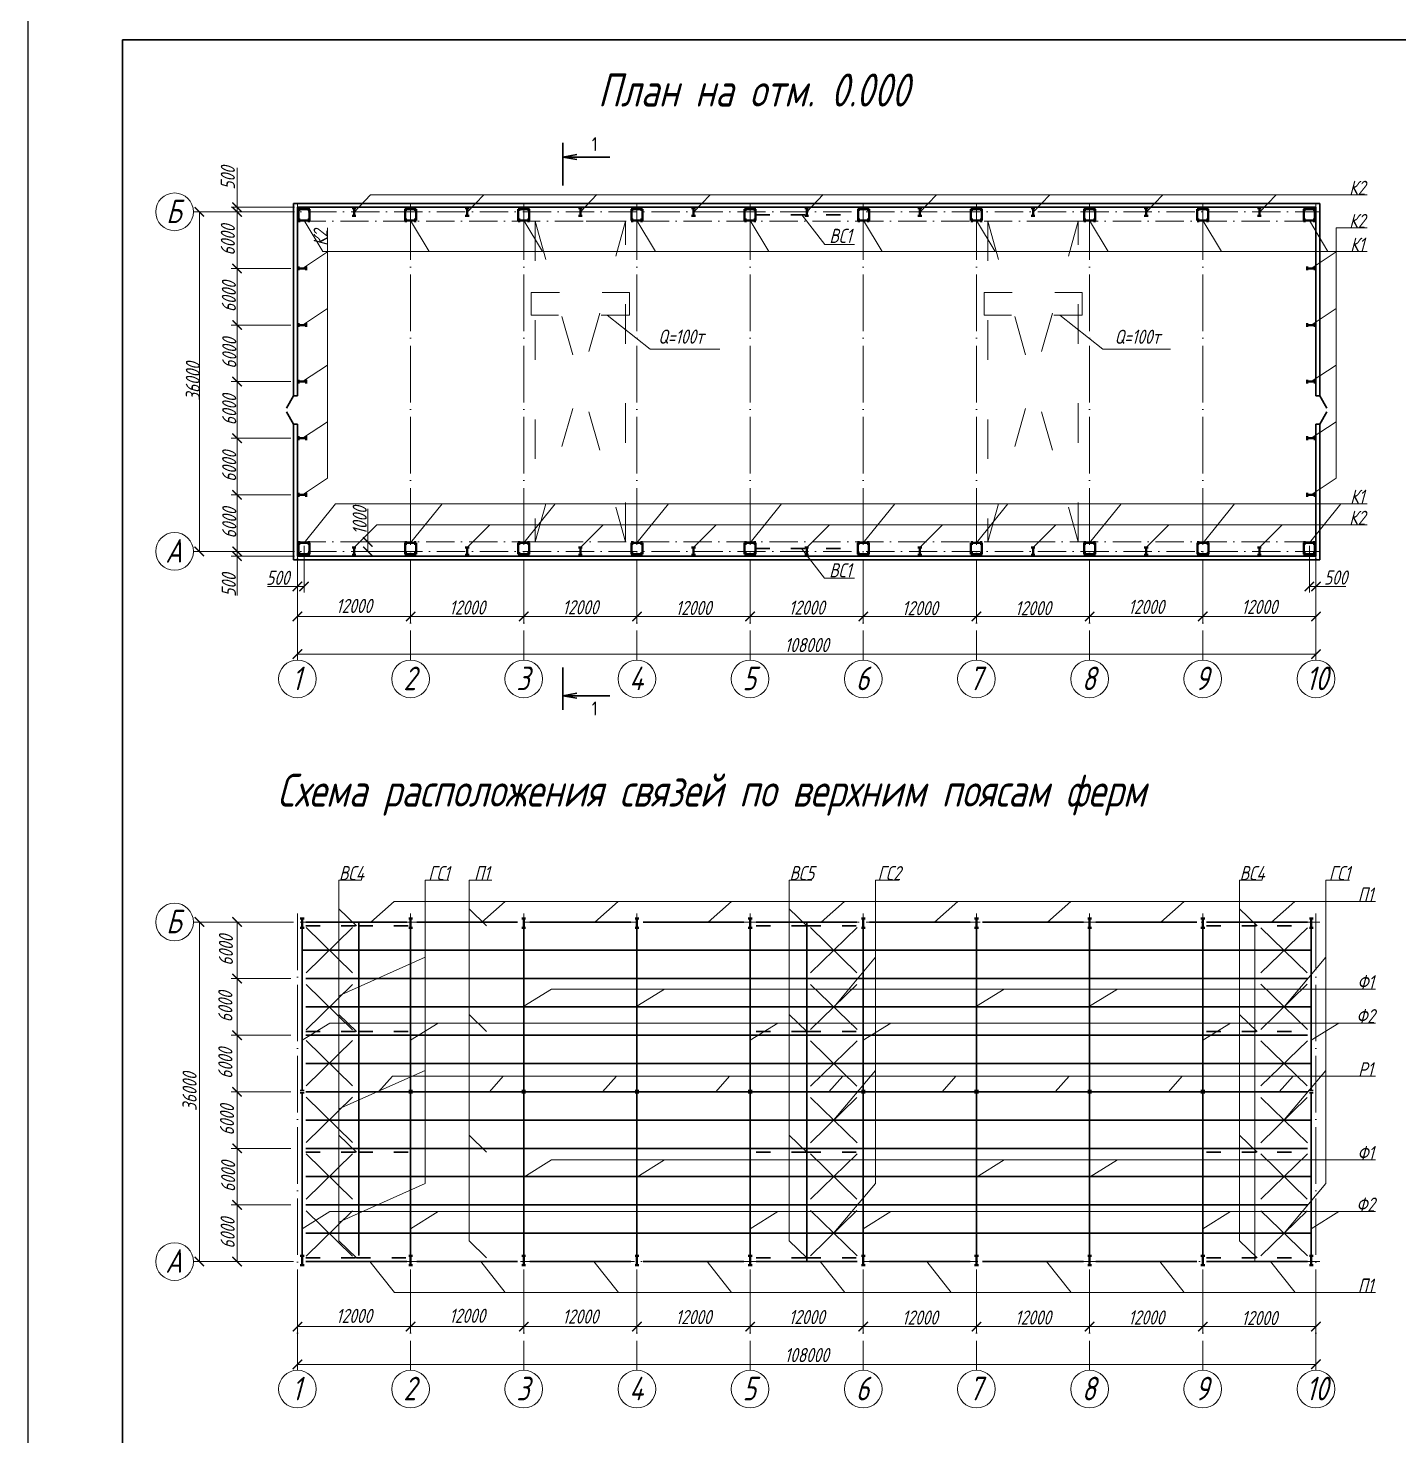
# Model space of a CAD drawing. Header units: millimetres. Extents: x 1665 to 4316, y 443 to 1647.
# Drawn here: x 1665 to 1955.7, y 751.9 to 1050.5 of the extents above; entities that cross this region are included whole.
import ezdxf

# ---------------------------------------------------------------- set-up
doc = ezdxf.new("R2010")
doc.units = ezdxf.units.MM
for name, pattern in [('ACAD_ISO03W100', [30, 12, -18]), ('ACAD_ISO04W100', [30, 24, -3, 0, -3]), ('ACAD_ISO10W100', [18, 12, -3, 0, -3])]:
    doc.linetypes.add(name, pattern=pattern)
doc.layers.get('0').update_dxf_attribs({"lineweight": 18})
doc.styles.get("Standard").update_dxf_attribs({"font": 'romans.shx', "width": 0.75, "oblique": 15, "height": 1.5})

# ---------------------------------------------------------------- blocks, each defined once
blk = doc.blocks.new('_ArchTick')
at = {"color": 0, "linetype": 'ByBlock', "const_width": 0.15}
blk.add_lwpolyline([(-0.5, -0.5), (0.5, 0.5)], dxfattribs=at)

msp = doc.modelspace()

# ---------------------------------------------------------------- linework, layer by layer
at = {"lineweight": -2}
msp.add_line((1665.02, 458.955), (1665.02, 1052.955), dxfattribs=at)
at = {"lineweight": 30}
for p, q in [((1685.02, 1047.955), (2501.02, 1047.955)), ((1685.02, 463.955), (1685.02, 1047.955)), ((1778.396, 1017.114), (1778.396, 1026.114)), ((1778.396, 1023.114), (1781.4, 1023.644)), ((1778.396, 1023.114), (1788.396, 1023.114)), ((1778.396, 1023.114), (1781.4, 1022.585)), ((1721.325, 1013.3), (1721.325, 972.5)), ((1721.325, 1013.3), (1938.925, 1013.3)), ((1722.125, 1012.5), (1722.125, 972.5)), ((1722.125, 1012.5), (1938.125, 1012.5)), ((1938.125, 972.5), (1938.125, 1012.5)), ((1938.925, 972.5), (1938.925, 1013.3)), ((1721.325, 972.5), (1719.825, 969.901)), ((1721.325, 972.5), (1722.125, 972.5)), ((1938.125, 972.5), (1938.925, 972.5)), ((1938.925, 972.5), (1940.425, 969.901)), ((1721.325, 966.5), (1719.825, 969.098)), ((1938.925, 966.5), (1940.425, 969.098)), ((1721.325, 966.5), (1721.325, 937.7)), ((1721.325, 966.5), (1722.125, 966.5)), ((1722.125, 966.5), (1722.125, 938.5)), ((1938.125, 938.5), (1938.125, 966.5)), ((1938.125, 966.5), (1938.925, 966.5)), ((1938.925, 937.7), (1938.925, 966.5)), ((1938.925, 937.7), (1721.325, 937.7)), ((1722.125, 938.5), (1938.125, 938.5)), ((1778.396, 905.874), (1778.396, 914.874)), ((1778.396, 908.874), (1781.4, 909.404)), ((1778.396, 908.874), (1788.396, 908.874)), ((1778.396, 908.874), (1781.4, 908.344)), ((1723.125, 860.903), (1723.125, 825.143)), ((1723.925, 860.903), (1745.325, 860.903)), ((1735.125, 860.903), (1735.125, 790.196)), ((1746.125, 860.903), (1746.125, 825.143)), ((1747.425, 860.903), (1768.825, 860.903)), ((1770.125, 860.903), (1770.125, 825.143)), ((1771.425, 860.903), (1792.825, 860.903)), ((1794.125, 860.903), (1794.125, 825.143)), ((1795.425, 860.903), (1816.825, 860.903)), ((1818.125, 860.903), (1818.125, 825.143)), ((1819.425, 860.903), (1840.825, 860.903)), ((1830.125, 860.903), (1830.125, 788.903)), ((1842.125, 860.903), (1842.125, 825.143)), ((1843.425, 860.903), (1864.825, 860.903)), ((1866.125, 860.903), (1866.125, 825.143)), ((1867.425, 860.903), (1888.825, 860.903)), ((1890.125, 860.903), (1890.125, 825.143)), ((1891.425, 860.903), (1912.825, 860.903)), ((1914.125, 860.903), (1914.125, 825.143)), ((1914.925, 860.903), (1936.325, 860.903)), ((1937.125, 860.903), (1937.125, 825.143)), ((1723.946, 859.728), (1733.803, 850.128)), ((1733.819, 859.713), (1723.962, 850.113)), ((1830.914, 859.707), (1840.771, 850.107)), ((1840.803, 859.707), (1830.946, 850.107)), ((1926.414, 859.691), (1936.271, 850.091)), ((1936.303, 859.691), (1926.446, 850.091)), ((1723.125, 854.903), (1937.125, 854.903)), ((1723.925, 848.903), (1745.325, 848.903)), ((1745.325, 848.903), (1771.425, 848.903)), ((1771.425, 848.903), (1795.425, 848.903)), ((1795.425, 848.903), (1819.425, 848.903)), ((1819.425, 848.903), (1840.825, 848.903)), ((1819.425, 848.903), (1843.425, 848.903)), ((1843.425, 848.903), (1867.425, 848.903)), ((1867.425, 848.903), (1891.425, 848.903)), ((1891.425, 848.903), (1914.925, 848.903)), ((1914.925, 848.903), (1936.325, 848.903)), ((1914.925, 848.903), (1936.325, 848.903)), ((1733.803, 847.658), (1723.946, 838.058)), ((1723.978, 847.658), (1733.835, 838.058)), ((1840.771, 847.685), (1830.914, 838.085)), ((1830.946, 847.685), (1840.803, 838.085)), ((1936.271, 847.688), (1926.414, 838.088)), ((1926.446, 847.688), (1936.303, 838.088)), ((1723.925, 842.903), (1937.125, 842.903)), ((1723.925, 836.903), (1745.325, 836.903)), ((1723.925, 836.903), (1745.325, 836.903)), ((1745.325, 836.903), (1771.425, 836.903)), ((1747.425, 836.903), (1768.825, 836.903)), ((1771.425, 836.903), (1792.825, 836.903)), ((1771.425, 836.903), (1795.425, 836.903)), ((1795.425, 836.903), (1816.825, 836.903)), ((1795.425, 836.903), (1819.425, 836.903)), ((1819.425, 836.903), (1840.825, 836.903)), ((1819.425, 836.903), (1840.825, 836.903)), ((1819.425, 836.903), (1840.825, 836.903)), ((1819.425, 836.903), (1843.425, 836.903)), ((1843.425, 836.903), (1864.825, 836.903)), ((1843.425, 836.903), (1867.425, 836.903)), ((1867.425, 836.903), (1888.825, 836.903)), ((1867.425, 836.903), (1891.425, 836.903)), ((1891.425, 836.903), (1912.825, 836.903)), ((1891.425, 836.903), (1914.925, 836.903)), ((1914.925, 836.903), (1936.325, 836.903)), ((1914.925, 836.903), (1936.325, 836.903)), ((1914.925, 836.903), (1936.325, 836.903)), ((1914.925, 836.903), (1936.325, 836.903)), ((1723.946, 835.763), (1733.803, 826.163)), ((1733.835, 835.763), (1723.978, 826.163)), ((1830.914, 835.678), (1840.771, 826.078)), ((1840.803, 835.678), (1830.946, 826.078)), ((1926.414, 835.733), (1936.271, 826.133)), ((1936.303, 835.733), (1926.446, 826.133)), ((1723.925, 830.903), (1937.125, 830.903)), ((1722.725, 825.143), (1723.525, 825.143)), ((1722.725, 824.663), (1723.525, 824.663)), ((1723.125, 824.663), (1723.125, 788.903)), ((1723.925, 824.903), (1745.325, 824.903)), ((1723.925, 824.903), (1745.325, 824.903)), ((1745.325, 824.903), (1771.425, 824.903)), ((1745.725, 825.143), (1746.525, 825.143)), ((1745.725, 824.663), (1746.525, 824.663)), ((1746.125, 824.663), (1746.125, 788.903)), ((1747.425, 824.903), (1768.825, 824.903)), ((1769.725, 825.143), (1770.525, 825.143)), ((1769.725, 824.663), (1770.525, 824.663)), ((1770.125, 824.663), (1770.125, 788.903)), ((1771.425, 824.903), (1792.825, 824.903)), ((1771.425, 824.903), (1795.425, 824.903)), ((1793.725, 825.143), (1794.525, 825.143)), ((1793.725, 824.663), (1794.525, 824.663)), ((1794.125, 824.663), (1794.125, 788.903)), ((1795.425, 824.903), (1816.825, 824.903)), ((1795.425, 824.903), (1819.425, 824.903)), ((1817.725, 825.143), (1818.525, 825.143)), ((1817.725, 824.663), (1818.525, 824.663)), ((1818.125, 824.663), (1818.125, 788.903)), ((1819.425, 824.903), (1840.825, 824.903)), ((1819.425, 824.903), (1840.825, 824.903)), ((1819.425, 824.903), (1843.425, 824.903)), ((1841.725, 825.143), (1842.525, 825.143)), ((1841.725, 824.663), (1842.525, 824.663)), ((1842.125, 824.663), (1842.125, 788.903)), ((1843.425, 824.903), (1864.825, 824.903)), ((1843.425, 824.903), (1867.425, 824.903)), ((1865.725, 825.143), (1866.525, 825.143)), ((1865.725, 824.663), (1866.525, 824.663)), ((1866.125, 824.663), (1866.125, 788.903)), ((1867.425, 824.903), (1888.825, 824.903)), ((1867.425, 824.903), (1891.425, 824.903)), ((1889.725, 825.143), (1890.525, 825.143)), ((1889.725, 824.663), (1890.525, 824.663)), ((1890.125, 824.663), (1890.125, 788.903)), ((1891.425, 824.903), (1912.825, 824.903)), ((1891.425, 824.903), (1914.925, 824.903)), ((1913.725, 825.143), (1914.525, 825.143)), ((1913.725, 824.663), (1914.525, 824.663)), ((1914.125, 824.663), (1914.125, 788.903)), ((1914.925, 824.903), (1936.325, 824.903)), ((1914.925, 824.903), (1936.325, 824.903)), ((1914.925, 824.903), (1936.325, 824.903)), ((1936.725, 825.143), (1937.525, 825.143)), ((1936.725, 824.663), (1937.525, 824.663)), ((1937.125, 824.663), (1937.125, 788.903)), ((1733.803, 823.725), (1723.946, 814.125)), ((1723.978, 823.725), (1733.835, 814.125)), ((1840.771, 823.707), (1830.914, 814.107)), ((1830.946, 823.707), (1840.803, 814.107)), ((1936.271, 823.707), (1926.414, 814.107)), ((1926.446, 823.707), (1936.303, 814.107)), ((1723.925, 818.903), (1937.125, 818.903)), ((1723.925, 812.903), (1745.325, 812.903)), ((1723.925, 812.903), (1745.325, 812.903)), ((1745.325, 812.903), (1771.425, 812.903)), ((1747.425, 812.903), (1768.825, 812.903)), ((1771.425, 812.903), (1792.825, 812.903)), ((1771.425, 812.903), (1795.425, 812.903)), ((1795.425, 812.903), (1816.825, 812.903)), ((1795.425, 812.903), (1819.425, 812.903)), ((1819.425, 812.903), (1840.825, 812.903)), ((1819.425, 812.903), (1840.825, 812.903)), ((1819.425, 812.903), (1843.425, 812.903)), ((1842.925, 812.903), (1864.325, 812.903)), ((1843.425, 812.903), (1867.425, 812.903)), ((1866.925, 812.903), (1888.325, 812.903)), ((1867.425, 812.903), (1891.425, 812.903)), ((1890.925, 812.903), (1912.325, 812.903)), ((1891.425, 812.903), (1914.925, 812.903)), ((1914.925, 812.903), (1936.325, 812.903)), ((1914.925, 812.903), (1936.325, 812.903)), ((1914.925, 812.903), (1936.325, 812.903)), ((1723.946, 811.713), (1733.803, 802.113)), ((1733.835, 811.713), (1723.978, 802.113)), ((1830.914, 811.74), (1840.771, 802.14)), ((1840.803, 811.74), (1830.946, 802.14)), ((1926.414, 811.722), (1936.271, 802.122)), ((1936.303, 811.722), (1926.446, 802.122)), ((1723.925, 806.903), (1937.125, 806.903)), ((1723.925, 800.903), (1745.325, 800.903)), ((1723.925, 800.903), (1745.325, 800.903)), ((1745.325, 800.903), (1771.425, 800.903)), ((1747.425, 800.903), (1768.825, 800.903)), ((1771.425, 800.903), (1792.825, 800.903)), ((1771.425, 800.903), (1795.425, 800.903)), ((1795.425, 800.903), (1816.825, 800.903)), ((1795.425, 800.903), (1819.425, 800.903)), ((1819.425, 800.903), (1840.825, 800.903)), ((1819.425, 800.903), (1840.825, 800.903)), ((1819.425, 800.903), (1840.825, 800.903)), ((1819.425, 800.903), (1843.425, 800.903)), ((1843.425, 800.903), (1864.825, 800.903)), ((1843.425, 800.903), (1867.425, 800.903)), ((1867.425, 800.903), (1888.825, 800.903)), ((1867.425, 800.903), (1891.425, 800.903)), ((1891.425, 800.903), (1912.825, 800.903)), ((1891.425, 800.903), (1914.925, 800.903)), ((1914.925, 800.903), (1936.325, 800.903)), ((1914.925, 800.903), (1936.325, 800.903)), ((1914.925, 800.903), (1936.325, 800.903)), ((1914.925, 800.903), (1936.325, 800.903)), ((1733.803, 799.665), (1723.946, 790.065)), ((1723.978, 799.665), (1733.835, 790.065)), ((1840.771, 799.732), (1830.914, 790.132)), ((1830.946, 799.732), (1840.803, 790.132)), ((1936.271, 799.69), (1926.414, 790.09)), ((1926.446, 799.69), (1936.303, 790.09)), ((1723.925, 794.903), (1937.125, 794.903)), ((1723.925, 788.903), (1745.325, 788.903)), ((1747.425, 788.903), (1768.825, 788.903)), ((1771.425, 788.903), (1792.825, 788.903)), ((1795.425, 788.903), (1816.825, 788.903)), ((1819.425, 788.903), (1840.825, 788.903)), ((1843.425, 788.903), (1864.825, 788.903)), ((1867.425, 788.903), (1888.825, 788.903)), ((1891.425, 788.903), (1912.825, 788.903)), ((1914.925, 788.903), (1936.325, 788.903))]:
    msp.add_line(p, q, dxfattribs=at)
at = {"lineweight": 18}
for p, q in [((1709.325, 1012.5), (1709.325, 1020.838)), ((1721.5, 1012.5), (1708.075, 1012.5)), ((1709.325, 1011.5), (1709.325, 1012.5)), ((1720.7, 1011.5), (1700.075, 1011.5)), ((1701.325, 1011.5), (1701.325, 939.5)), ((1720.7, 1011.5), (1708.075, 1011.5)), ((1721.5, 1011.5), (1708.075, 1011.5)), ((1709.325, 999.5), (1709.325, 1011.5)), ((1709.325, 1011.5), (1709.325, 1009.5)), ((1720.7, 999.5), (1708.075, 999.5)), ((1717.125, 999.5), (1708.075, 999.5)), ((1709.325, 987.5), (1709.325, 999.5)), ((1720.7, 987.5), (1708.075, 987.5)), ((1717.125, 987.5), (1708.075, 987.5)), ((1709.325, 975.5), (1709.325, 987.5)), ((1720.7, 975.5), (1708.075, 975.5)), ((1717.125, 975.5), (1708.075, 975.5)), ((1709.325, 963.5), (1709.325, 975.5)), ((1720.7, 963.5), (1708.075, 963.5)), ((1717.125, 963.5), (1708.075, 963.5)), ((1709.325, 951.5), (1709.325, 963.5)), ((1720.7, 951.5), (1708.075, 951.5)), ((1717.125, 951.5), (1708.075, 951.5)), ((1709.325, 939.5), (1709.325, 951.5)), ((1737.036, 941.5), (1737.036, 948.557)), ((1709.325, 939.5), (1709.325, 941.5)), ((1722.125, 940.675), (1722.125, 930.8)), ((1723.528, 940.675), (1723.528, 930.8)), ((1744.336, 941.5), (1735.786, 941.5)), ((1737.036, 939.5), (1737.036, 941.5)), ((1936.721, 940.675), (1936.721, 930.8)), ((1938.125, 940.675), (1938.125, 930.8)), ((1720.7, 939.5), (1700.075, 939.5)), ((1721.5, 939.5), (1708.075, 939.5)), ((1717.125, 939.5), (1708.075, 939.5)), ((1721.5, 938.5), (1708.075, 938.5)), ((1709.325, 939.5), (1709.325, 938.5)), ((1709.325, 938.5), (1709.325, 930.161)), ((1744.336, 939.5), (1735.786, 939.5)), ((1722.125, 937.075), (1722.125, 916.45)), ((1722.125, 934.936), (1722.125, 924.45)), ((1746.125, 934.936), (1746.125, 924.45)), ((1746.125, 934.936), (1746.125, 924.45)), ((1770.125, 934.936), (1770.125, 924.45)), ((1770.125, 934.936), (1770.125, 924.45)), ((1794.125, 934.936), (1794.125, 924.45)), ((1794.125, 934.936), (1794.125, 924.45)), ((1818.125, 934.936), (1818.125, 924.45)), ((1818.125, 934.936), (1818.125, 924.45)), ((1842.125, 934.936), (1842.125, 924.45)), ((1842.125, 934.936), (1842.125, 924.45)), ((1866.125, 934.936), (1866.125, 924.45)), ((1866.125, 934.936), (1866.125, 924.45)), ((1890.125, 934.936), (1890.125, 924.45)), ((1890.125, 934.936), (1890.125, 924.45)), ((1914.125, 934.936), (1914.125, 924.45)), ((1914.125, 934.936), (1914.125, 924.45)), ((1938.125, 937.075), (1938.125, 916.45)), ((1938.125, 934.936), (1938.125, 924.45)), ((1722.125, 932.05), (1715.787, 932.05)), ((1723.528, 932.05), (1722.125, 932.05)), ((1936.721, 932.05), (1938.125, 932.05)), ((1938.125, 932.05), (1944.463, 932.05)), ((1722.125, 925.7), (1746.125, 925.7)), ((1746.125, 925.7), (1770.125, 925.7)), ((1770.125, 925.7), (1794.125, 925.7)), ((1794.125, 925.7), (1818.125, 925.7)), ((1818.125, 925.7), (1842.125, 925.7)), ((1842.125, 925.7), (1866.125, 925.7)), ((1866.125, 925.7), (1890.125, 925.7)), ((1890.125, 925.7), (1914.125, 925.7)), ((1914.125, 925.7), (1938.125, 925.7)), ((1722.125, 917.7), (1938.125, 917.7)), ((1720.7, 860.903), (1700.075, 860.903)), ((1701.325, 860.903), (1701.325, 788.903)), ((1720.7, 860.903), (1708.075, 860.903)), ((1709.325, 848.903), (1709.325, 860.903)), ((1717.125, 848.903), (1708.075, 848.903)), ((1720.7, 848.903), (1708.075, 848.903)), ((1709.325, 836.903), (1709.325, 848.903)), ((1717.125, 836.903), (1708.075, 836.903)), ((1720.7, 836.903), (1708.075, 836.903)), ((1709.325, 824.903), (1709.325, 836.903)), ((1717.125, 824.903), (1708.075, 824.903)), ((1720.7, 824.903), (1708.075, 824.903)), ((1709.325, 812.903), (1709.325, 824.903)), ((1717.125, 812.903), (1708.075, 812.903)), ((1720.7, 812.903), (1708.075, 812.903)), ((1709.325, 800.903), (1709.325, 812.903)), ((1720.7, 800.903), (1708.075, 800.903)), ((1717.125, 800.903), (1708.075, 800.903)), ((1709.325, 788.903), (1709.325, 800.903)), ((1720.7, 788.903), (1700.075, 788.903)), ((1717.125, 788.903), (1708.075, 788.903)), ((1722.125, 786.478), (1722.125, 765.853)), ((1938.125, 786.478), (1938.125, 765.853)), ((1722.125, 784.34), (1722.125, 773.853)), ((1746.125, 784.34), (1746.125, 773.853)), ((1746.125, 784.34), (1746.125, 773.853)), ((1770.125, 784.34), (1770.125, 773.853)), ((1770.125, 784.34), (1770.125, 773.853)), ((1794.125, 784.34), (1794.125, 773.853)), ((1794.125, 784.34), (1794.125, 773.853)), ((1818.125, 784.34), (1818.125, 773.853)), ((1818.125, 784.34), (1818.125, 773.853)), ((1842.125, 784.34), (1842.125, 773.853)), ((1842.125, 784.34), (1842.125, 773.853)), ((1866.125, 784.34), (1866.125, 773.853)), ((1866.125, 784.34), (1866.125, 773.853)), ((1890.125, 784.34), (1890.125, 773.853)), ((1890.125, 784.34), (1890.125, 773.853)), ((1914.125, 784.34), (1914.125, 773.853)), ((1914.125, 784.34), (1914.125, 773.853)), ((1938.125, 784.34), (1938.125, 773.853)), ((1722.125, 775.103), (1746.125, 775.103)), ((1746.125, 775.103), (1770.125, 775.103)), ((1770.125, 775.103), (1794.125, 775.103)), ((1794.125, 775.103), (1818.125, 775.103)), ((1818.125, 775.103), (1842.125, 775.103)), ((1842.125, 775.103), (1866.125, 775.103)), ((1866.125, 775.103), (1890.125, 775.103)), ((1890.125, 775.103), (1914.125, 775.103)), ((1914.125, 775.103), (1938.125, 775.103)), ((1722.125, 767.103), (1938.125, 767.103))]:
    msp.add_line(p, q, dxfattribs=at)
for p, q in [((1734.125, 1011.46), (1737.652, 1015.125)), ((1737.652, 1015.125), (1949, 1015.125)), ((1758.125, 1011.46), (1761.652, 1015.125)), ((1782.125, 1011.5), (1785.652, 1015.165)), ((1806.125, 1011.46), (1809.652, 1015.125)), ((1830.125, 1011.5), (1833.652, 1015.165)), ((1854.125, 1011.46), (1857.652, 1015.125)), ((1878.125, 1011.46), (1881.652, 1015.125)), ((1902.125, 1011.46), (1905.652, 1015.125)), ((1926.125, 1011.46), (1929.652, 1015.125)), ((1723.528, 1009.7), (1727.477, 1003.062)), ((1746.125, 1009.7), (1750.073, 1003.062)), ((1770.125, 1009.7), (1774.073, 1003.062)), ((1794.125, 1009.7), (1798.073, 1003.062)), ((1818.125, 1009.7), (1822.073, 1003.062)), ((1829.066, 1010.9), (1833.968, 1004.596)), ((1842.194, 1009.7), (1846.142, 1003.062)), ((1866.125, 1009.7), (1870.073, 1003.062)), ((1890.125, 1009.7), (1894.073, 1003.062)), ((1914.125, 1009.7), (1918.073, 1003.062)), ((1936.721, 1009.7), (1940.67, 1003.062)), ((1728.518, 955), (1728.518, 1008.084)), ((1942.438, 955), (1942.438, 1008.084)), ((1942.438, 1008.084), (1949, 1008.084)), ((1727.477, 1003.062), (1949, 1003.062)), ((1833.968, 1004.596), (1840.276, 1004.596)), ((1723.165, 999.5), (1728.518, 1003)), ((1937.085, 999.5), (1942.438, 1003)), ((1723.165, 987.5), (1728.518, 991)), ((1787.788, 989.578), (1796.9, 982.348)), ((1883.788, 989.578), (1892.9, 982.348)), ((1937.085, 987.5), (1942.438, 991)), ((1796.9, 982.348), (1811.679, 982.348)), ((1892.9, 982.348), (1907.242, 982.348)), ((1723.165, 975.5), (1728.518, 979)), ((1937.085, 975.5), (1942.438, 979)), ((1723.165, 963.5), (1728.518, 967)), ((1937.085, 963.5), (1942.438, 967)), ((1723.165, 951.5), (1728.518, 955)), ((1937.085, 951.5), (1942.438, 955)), ((1723.528, 941.3), (1730.19, 949.609)), ((1730.19, 949.609), (1949, 949.609)), ((1746.125, 941.3), (1752.787, 949.609)), ((1770.125, 941.3), (1776.787, 949.609)), ((1794.125, 941.3), (1800.787, 949.609)), ((1818.125, 941.3), (1824.787, 949.609)), ((1842.125, 941.3), (1848.787, 949.609)), ((1866.125, 941.3), (1872.787, 949.609)), ((1890.125, 941.3), (1896.787, 949.609)), ((1914.17, 941.3), (1920.832, 949.609)), ((1936.721, 941.3), (1943.383, 949.609)), ((1734.125, 940.34), (1738.937, 945.144)), ((1738.937, 945.144), (1949, 945.144)), ((1758.125, 940.34), (1762.937, 945.144)), ((1782.125, 940.34), (1786.937, 945.144)), ((1806.125, 940.34), (1810.937, 945.144)), ((1830.125, 940.34), (1834.937, 945.144)), ((1854.125, 940.34), (1858.937, 945.144)), ((1878.125, 940.34), (1882.937, 945.144)), ((1902.125, 940.34), (1906.937, 945.144)), ((1926.125, 940.34), (1930.937, 945.144)), ((1721.325, 939.5), (1709.325, 939.5)), ((1722.125, 937.7), (1722.125, 925.7)), ((1829.025, 940.1), (1833.927, 933.796)), ((1833.927, 933.796), (1840.234, 933.796)), ((1730.888, 793.291), (1730.888, 869.799)), ((1730.888, 869.799), (1735.728, 869.799)), ((1749.2, 805.427), (1749.2, 869.799)), ((1749.2, 869.799), (1754.247, 869.799)), ((1758.512, 793.291), (1758.512, 869.799)), ((1758.512, 869.799), (1763.352, 869.799)), ((1826.388, 793.291), (1826.388, 869.799)), ((1826.388, 869.799), (1831.228, 869.799)), ((1844.7, 805.427), (1844.7, 869.799)), ((1844.7, 869.799), (1849.747, 869.799)), ((1921.888, 793.291), (1921.888, 869.799)), ((1921.888, 869.799), (1926.728, 869.799)), ((1940.2, 805.427), (1940.2, 869.799)), ((1940.2, 869.799), (1945.247, 869.799)), ((1734.625, 860.103), (1730.888, 863.691)), ((1737.723, 860.903), (1742.662, 865.257)), ((1742.662, 865.257), (1950.755, 865.257)), ((1762.249, 860.103), (1758.512, 863.691)), ((1761.223, 860.903), (1766.162, 865.257)), ((1785.223, 860.903), (1790.162, 865.257)), ((1809.223, 860.903), (1814.162, 865.257)), ((1830.125, 860.103), (1826.388, 863.691)), ((1833.223, 860.903), (1838.162, 865.257)), ((1857.223, 860.903), (1862.162, 865.257)), ((1881.223, 860.903), (1886.162, 865.257)), ((1905.223, 860.903), (1910.162, 865.257)), ((1925.625, 860.103), (1921.888, 863.691)), ((1928.723, 860.903), (1933.662, 865.257)), ((1723.125, 860.903), (1735.125, 860.903)), ((1723.125, 860.903), (1723.125, 854.903)), ((1818.125, 860.903), (1830.125, 860.903)), ((1937.125, 860.903), (1925.125, 860.903)), ((1925.125, 860.903), (1925.125, 788.903)), ((1730.888, 845.264), (1749.2, 853.427)), ((1835.875, 842.844), (1844.7, 853.427)), ((1931.375, 842.905), (1940.2, 853.427)), ((1770.125, 843.023), (1776.002, 846.675)), ((1776.002, 846.675), (1950.755, 846.675)), ((1794.125, 843.023), (1800.002, 846.675)), ((1866.125, 843.023), (1872.002, 846.675)), ((1890.125, 843.023), (1896.002, 846.675)), ((1723.125, 835.817), (1729.002, 839.469)), ((1729.002, 839.469), (1950.755, 839.469)), ((1734.625, 837.703), (1730.888, 841.291)), ((1746.125, 835.817), (1752.002, 839.469)), ((1762.249, 837.703), (1758.512, 841.291)), ((1818.125, 835.817), (1824.002, 839.469)), ((1830.125, 837.703), (1826.388, 841.291)), ((1842.125, 835.817), (1848.002, 839.469)), ((1914.125, 835.817), (1920.002, 839.469)), ((1925.625, 837.703), (1921.888, 841.291)), ((1937.125, 835.817), (1943.002, 839.469)), ((1730.888, 821.264), (1749.2, 829.427)), ((1739.322, 824.903), (1742.276, 828.201)), ((1742.276, 828.201), (1950.755, 828.201)), ((1762.822, 824.903), (1765.776, 828.201)), ((1786.822, 824.903), (1789.776, 828.201)), ((1810.822, 824.903), (1813.776, 828.201)), ((1834.822, 824.903), (1837.776, 828.201)), ((1835.875, 818.97), (1844.7, 829.427)), ((1858.822, 824.903), (1861.776, 828.201)), ((1882.822, 824.903), (1885.776, 828.201)), ((1906.822, 824.903), (1909.776, 828.201)), ((1930.322, 824.903), (1933.276, 828.201)), ((1931.375, 818.926), (1940.2, 829.427)), ((1734.625, 812.103), (1730.888, 815.691)), ((1762.249, 812.103), (1758.512, 815.691)), ((1830.125, 812.103), (1826.388, 815.691)), ((1925.625, 812.103), (1921.888, 815.691)), ((1770.125, 806.783), (1776.002, 810.435)), ((1776.002, 810.435), (1950.755, 810.435)), ((1794.125, 806.783), (1800.002, 810.435)), ((1866.125, 806.783), (1872.002, 810.435)), ((1890.125, 806.783), (1896.002, 810.435)), ((1730.888, 797.264), (1749.2, 805.427)), ((1835.875, 794.959), (1844.7, 805.427)), ((1931.375, 794.915), (1940.2, 805.427)), ((1723.125, 795.858), (1729.002, 799.51)), ((1729.002, 799.51), (1950.755, 799.51)), ((1746.125, 795.858), (1752.002, 799.51)), ((1818.125, 795.858), (1824.002, 799.51)), ((1842.125, 795.858), (1848.002, 799.51)), ((1914.125, 795.858), (1920.002, 799.51)), ((1937.125, 795.858), (1943.002, 799.51)), ((1734.625, 789.703), (1730.888, 793.291)), ((1762.249, 789.703), (1758.512, 793.291)), ((1830.125, 789.703), (1826.388, 793.291)), ((1925.625, 789.703), (1921.888, 793.291)), ((1721.325, 788.903), (1709.325, 788.903)), ((1737.488, 788.903), (1742.691, 782.319)), ((1760.988, 788.903), (1766.191, 782.319)), ((1784.988, 788.903), (1790.191, 782.319)), ((1808.988, 788.903), (1814.191, 782.319)), ((1832.988, 788.903), (1838.191, 782.319)), ((1855.57, 788.903), (1860.774, 782.319)), ((1880.988, 788.903), (1886.191, 782.319)), ((1904.988, 788.903), (1910.191, 782.319)), ((1928.488, 788.903), (1933.691, 782.319)), ((1722.125, 787.103), (1722.125, 775.103)), ((1742.691, 782.319), (1950.755, 782.319))]:
    msp.add_line(p, q)
at = {"linetype": 'ACAD_ISO04W100', "ltscale": 0.5}
for p, q in [((1722.125, 1013.3), (1722.125, 972.5)), ((1746.125, 1013.3), (1746.125, 916.45)), ((1770.125, 1013.3), (1770.125, 916.45)), ((1794.125, 1013.3), (1794.125, 916.45)), ((1818.125, 1013.3), (1818.125, 916.45)), ((1842.125, 1013.3), (1842.125, 916.45)), ((1866.125, 1013.3), (1866.125, 916.45)), ((1890.125, 1013.3), (1890.125, 916.45)), ((1914.125, 1013.3), (1914.125, 916.45)), ((1938.125, 1013.3), (1938.125, 972.5)), ((1722.125, 966.5), (1722.125, 925.193)), ((1938.125, 966.5), (1938.125, 925.193)), ((1722.125, 862.703), (1722.125, 766.103)), ((1746.125, 862.703), (1746.125, 765.853)), ((1770.125, 862.703), (1770.125, 765.853)), ((1794.125, 862.703), (1794.125, 765.853)), ((1818.125, 862.703), (1818.125, 765.853)), ((1842.125, 862.703), (1842.125, 765.853)), ((1866.125, 862.703), (1866.125, 765.853)), ((1890.125, 862.703), (1890.125, 765.853)), ((1914.125, 862.703), (1914.125, 765.853)), ((1938.125, 862.703), (1938.125, 766.103))]:
    msp.add_line(p, q, dxfattribs=at)
at = {"lineweight": 40}
for p, q in [((1722.365, 1012.1), (1722.365, 1009.7)), ((1722.528, 1012.5), (1722.528, 1011.7)), ((1722.528, 1012.1), (1724.528, 1012.1)), ((1724.528, 1012.5), (1724.528, 1011.7)), ((1724.685, 1012.1), (1724.685, 1009.7)), ((1733.725, 1012.26), (1734.525, 1012.26)), ((1734.125, 1010.66), (1734.125, 1012.26)), ((1744.961, 1012.1), (1744.961, 1009.7)), ((1745.125, 1012.5), (1745.125, 1011.7)), ((1745.125, 1012.1), (1747.125, 1012.1)), ((1747.125, 1012.5), (1747.125, 1011.7)), ((1747.281, 1012.1), (1747.281, 1009.7)), ((1757.725, 1012.26), (1758.525, 1012.26)), ((1758.125, 1010.66), (1758.125, 1012.26)), ((1768.961, 1012.1), (1768.961, 1009.7)), ((1769.125, 1012.5), (1769.125, 1011.7)), ((1769.125, 1012.1), (1771.125, 1012.1)), ((1771.125, 1012.5), (1771.125, 1011.7)), ((1771.281, 1012.1), (1771.281, 1009.7)), ((1781.725, 1012.26), (1782.525, 1012.26)), ((1782.125, 1010.66), (1782.125, 1012.26)), ((1792.961, 1012.1), (1792.961, 1009.7)), ((1793.125, 1012.5), (1793.125, 1011.7)), ((1793.125, 1012.1), (1795.125, 1012.1)), ((1795.125, 1012.5), (1795.125, 1011.7)), ((1795.281, 1012.1), (1795.281, 1009.7)), ((1805.725, 1012.26), (1806.525, 1012.26)), ((1806.125, 1010.66), (1806.125, 1012.26)), ((1816.961, 1012.1), (1816.961, 1009.7)), ((1817.125, 1012.5), (1817.125, 1011.7)), ((1817.125, 1012.1), (1819.125, 1012.1)), ((1819.125, 1012.5), (1819.125, 1011.7)), ((1819.281, 1012.1), (1819.281, 1009.7)), ((1829.725, 1012.26), (1830.525, 1012.26)), ((1830.125, 1010.66), (1830.125, 1012.26)), ((1841.031, 1012.1), (1841.031, 1009.7)), ((1841.194, 1012.5), (1841.194, 1011.7)), ((1841.194, 1012.1), (1843.194, 1012.1)), ((1843.194, 1012.5), (1843.194, 1011.7)), ((1843.351, 1012.1), (1843.351, 1009.7)), ((1853.725, 1012.26), (1854.525, 1012.26)), ((1854.125, 1010.66), (1854.125, 1012.26)), ((1864.961, 1012.1), (1864.961, 1009.7)), ((1865.125, 1012.5), (1865.125, 1011.7)), ((1865.125, 1012.1), (1867.125, 1012.1)), ((1867.125, 1012.5), (1867.125, 1011.7)), ((1867.281, 1012.1), (1867.281, 1009.7)), ((1877.725, 1012.26), (1878.525, 1012.26)), ((1878.125, 1010.66), (1878.125, 1012.26)), ((1888.961, 1012.1), (1888.961, 1009.7)), ((1889.125, 1012.5), (1889.125, 1011.7)), ((1889.125, 1012.1), (1891.125, 1012.1)), ((1891.125, 1012.5), (1891.125, 1011.7)), ((1891.281, 1012.1), (1891.281, 1009.7)), ((1901.725, 1012.26), (1902.525, 1012.26)), ((1902.125, 1010.66), (1902.125, 1012.26)), ((1912.961, 1012.1), (1912.961, 1009.7)), ((1913.125, 1012.5), (1913.125, 1011.7)), ((1913.125, 1012.1), (1915.125, 1012.1)), ((1915.125, 1012.5), (1915.125, 1011.7)), ((1915.281, 1012.1), (1915.281, 1009.7)), ((1925.725, 1012.26), (1926.525, 1012.26)), ((1926.125, 1010.66), (1926.125, 1012.26)), ((1935.558, 1012.1), (1935.558, 1009.7)), ((1935.721, 1012.5), (1935.721, 1011.7)), ((1935.721, 1012.1), (1937.721, 1012.1)), ((1937.721, 1012.5), (1937.721, 1011.7)), ((1937.878, 1012.1), (1937.878, 1009.7)), ((1722.528, 1010.1), (1722.528, 1009.3)), ((1722.528, 1009.7), (1724.528, 1009.7)), ((1724.528, 1010.1), (1724.528, 1009.3)), ((1733.725, 1010.66), (1734.525, 1010.66)), ((1745.125, 1010.1), (1745.125, 1009.3)), ((1745.125, 1009.7), (1747.125, 1009.7)), ((1747.125, 1010.1), (1747.125, 1009.3)), ((1757.725, 1010.66), (1758.525, 1010.66)), ((1769.125, 1010.1), (1769.125, 1009.3)), ((1769.125, 1009.7), (1771.125, 1009.7)), ((1771.125, 1010.1), (1771.125, 1009.3)), ((1781.725, 1010.66), (1782.525, 1010.66)), ((1793.125, 1010.1), (1793.125, 1009.3)), ((1793.125, 1009.7), (1795.125, 1009.7)), ((1795.125, 1010.1), (1795.125, 1009.3)), ((1805.725, 1010.66), (1806.525, 1010.66)), ((1817.125, 1010.1), (1817.125, 1009.3)), ((1817.125, 1009.7), (1819.125, 1009.7)), ((1819.125, 1010.1), (1819.125, 1009.3)), ((1829.725, 1010.66), (1830.525, 1010.66)), ((1841.194, 1010.1), (1841.194, 1009.3)), ((1841.194, 1009.7), (1843.194, 1009.7)), ((1843.194, 1010.1), (1843.194, 1009.3)), ((1853.725, 1010.66), (1854.525, 1010.66)), ((1865.125, 1010.1), (1865.125, 1009.3)), ((1865.125, 1009.7), (1867.125, 1009.7)), ((1867.125, 1010.1), (1867.125, 1009.3)), ((1877.725, 1010.66), (1878.525, 1010.66)), ((1889.125, 1010.1), (1889.125, 1009.3)), ((1889.125, 1009.7), (1891.125, 1009.7)), ((1891.125, 1010.1), (1891.125, 1009.3)), ((1901.725, 1010.66), (1902.525, 1010.66)), ((1913.125, 1010.1), (1913.125, 1009.3)), ((1913.125, 1009.7), (1915.125, 1009.7)), ((1915.125, 1010.1), (1915.125, 1009.3)), ((1925.725, 1010.66), (1926.525, 1010.66)), ((1935.721, 1010.1), (1935.721, 1009.3)), ((1935.721, 1009.7), (1937.721, 1009.7)), ((1937.721, 1010.1), (1937.721, 1009.3)), ((1722.365, 999.9), (1722.365, 999.1)), ((1722.365, 999.5), (1723.965, 999.5)), ((1723.965, 999.9), (1723.965, 999.1)), ((1936.285, 999.9), (1936.285, 999.1)), ((1936.285, 999.5), (1937.885, 999.5)), ((1937.885, 999.9), (1937.885, 999.1)), ((1722.365, 987.9), (1722.365, 987.1)), ((1722.365, 987.5), (1723.965, 987.5)), ((1723.965, 987.9), (1723.965, 987.1)), ((1936.285, 987.9), (1936.285, 987.1)), ((1936.285, 987.5), (1937.885, 987.5)), ((1937.885, 987.9), (1937.885, 987.1)), ((1722.365, 975.9), (1722.365, 975.1)), ((1722.365, 975.5), (1723.965, 975.5)), ((1723.965, 975.9), (1723.965, 975.1)), ((1936.285, 975.9), (1936.285, 975.1)), ((1936.285, 975.5), (1937.885, 975.5)), ((1937.885, 975.9), (1937.885, 975.1)), ((1722.365, 963.9), (1722.365, 963.1)), ((1722.365, 963.5), (1723.965, 963.5)), ((1723.965, 963.9), (1723.965, 963.1)), ((1936.285, 963.9), (1936.285, 963.1)), ((1936.285, 963.5), (1937.885, 963.5)), ((1937.885, 963.9), (1937.885, 963.1)), ((1722.365, 951.9), (1722.365, 951.1)), ((1722.365, 951.5), (1723.965, 951.5)), ((1723.965, 951.9), (1723.965, 951.1)), ((1936.285, 951.9), (1936.285, 951.1)), ((1936.285, 951.5), (1937.885, 951.5)), ((1937.885, 951.9), (1937.885, 951.1)), ((1722.365, 941.3), (1722.365, 938.9)), ((1722.528, 941.7), (1722.528, 940.9)), ((1722.528, 941.3), (1724.528, 941.3)), ((1724.528, 941.7), (1724.528, 940.9)), ((1724.685, 941.3), (1724.685, 938.9)), ((1733.725, 940.34), (1734.525, 940.34)), ((1734.125, 938.74), (1734.125, 940.34)), ((1744.961, 941.3), (1744.961, 938.9)), ((1745.125, 941.7), (1745.125, 940.9)), ((1745.125, 941.3), (1747.125, 941.3)), ((1747.125, 941.7), (1747.125, 940.9)), ((1747.281, 941.3), (1747.281, 938.9)), ((1757.725, 940.34), (1758.525, 940.34)), ((1758.125, 938.74), (1758.125, 940.34)), ((1768.961, 941.3), (1768.961, 938.9)), ((1769.125, 941.7), (1769.125, 940.9)), ((1769.125, 941.3), (1771.125, 941.3)), ((1771.125, 941.7), (1771.125, 940.9)), ((1771.281, 941.3), (1771.281, 938.9)), ((1781.725, 940.34), (1782.525, 940.34)), ((1782.125, 938.74), (1782.125, 940.34)), ((1792.961, 941.3), (1792.961, 938.9)), ((1793.125, 941.7), (1793.125, 940.9)), ((1793.125, 941.3), (1795.125, 941.3)), ((1795.125, 941.7), (1795.125, 940.9)), ((1795.281, 941.3), (1795.281, 938.9)), ((1805.725, 940.34), (1806.525, 940.34)), ((1806.125, 938.74), (1806.125, 940.34)), ((1816.961, 941.3), (1816.961, 938.9)), ((1817.125, 941.7), (1817.125, 940.9)), ((1817.125, 941.3), (1819.125, 941.3)), ((1819.125, 941.7), (1819.125, 940.9)), ((1819.281, 941.3), (1819.281, 938.9)), ((1829.725, 940.34), (1830.525, 940.34)), ((1830.125, 938.74), (1830.125, 940.34)), ((1840.961, 941.3), (1840.961, 938.9)), ((1841.125, 941.7), (1841.125, 940.9)), ((1841.125, 941.3), (1843.125, 941.3)), ((1843.125, 941.7), (1843.125, 940.9)), ((1843.281, 941.3), (1843.281, 938.9)), ((1853.725, 940.34), (1854.525, 940.34)), ((1854.125, 938.74), (1854.125, 940.34)), ((1864.961, 941.3), (1864.961, 938.9)), ((1865.125, 941.7), (1865.125, 940.9)), ((1865.125, 941.3), (1867.125, 941.3)), ((1867.125, 941.7), (1867.125, 940.9)), ((1867.281, 941.3), (1867.281, 938.9)), ((1877.725, 940.34), (1878.525, 940.34)), ((1878.125, 938.74), (1878.125, 940.34)), ((1888.961, 941.3), (1888.961, 938.9)), ((1889.125, 941.7), (1889.125, 940.9)), ((1889.125, 941.3), (1891.125, 941.3)), ((1891.125, 941.7), (1891.125, 940.9)), ((1891.281, 941.3), (1891.281, 938.9)), ((1901.725, 940.34), (1902.525, 940.34)), ((1902.125, 938.74), (1902.125, 940.34)), ((1913.007, 941.3), (1913.007, 938.9)), ((1913.17, 941.7), (1913.17, 940.9)), ((1913.17, 941.3), (1915.17, 941.3)), ((1915.17, 941.7), (1915.17, 940.9)), ((1915.327, 941.3), (1915.327, 938.9)), ((1925.725, 940.34), (1926.525, 940.34)), ((1926.125, 938.74), (1926.125, 940.34)), ((1935.558, 941.3), (1935.558, 938.9)), ((1935.721, 941.7), (1935.721, 940.9)), ((1935.721, 941.3), (1937.721, 941.3)), ((1937.721, 941.7), (1937.721, 940.9)), ((1937.878, 941.3), (1937.878, 938.9)), ((1722.528, 939.3), (1722.528, 938.5)), ((1722.528, 938.9), (1724.528, 938.9)), ((1724.528, 939.3), (1724.528, 938.5)), ((1733.725, 938.74), (1734.525, 938.74)), ((1745.125, 939.3), (1745.125, 938.5)), ((1745.125, 938.9), (1747.125, 938.9)), ((1747.125, 939.3), (1747.125, 938.5)), ((1757.725, 938.74), (1758.525, 938.74)), ((1769.125, 939.3), (1769.125, 938.5)), ((1769.125, 938.9), (1771.125, 938.9)), ((1771.125, 939.3), (1771.125, 938.5)), ((1781.725, 938.74), (1782.525, 938.74)), ((1793.125, 939.3), (1793.125, 938.5)), ((1793.125, 938.9), (1795.125, 938.9)), ((1795.125, 939.3), (1795.125, 938.5)), ((1805.725, 938.74), (1806.525, 938.74)), ((1817.125, 939.3), (1817.125, 938.5)), ((1817.125, 938.9), (1819.125, 938.9)), ((1819.125, 939.3), (1819.125, 938.5)), ((1829.725, 938.74), (1830.525, 938.74)), ((1841.125, 939.3), (1841.125, 938.5)), ((1841.125, 938.9), (1843.125, 938.9)), ((1843.125, 939.3), (1843.125, 938.5)), ((1853.725, 938.74), (1854.525, 938.74)), ((1865.125, 939.3), (1865.125, 938.5)), ((1865.125, 938.9), (1867.125, 938.9)), ((1867.125, 939.3), (1867.125, 938.5)), ((1877.725, 938.74), (1878.525, 938.74)), ((1889.125, 939.3), (1889.125, 938.5)), ((1889.125, 938.9), (1891.125, 938.9)), ((1891.125, 939.3), (1891.125, 938.5)), ((1901.725, 938.74), (1902.525, 938.74)), ((1913.17, 939.3), (1913.17, 938.5)), ((1913.17, 938.9), (1915.17, 938.9)), ((1915.17, 939.3), (1915.17, 938.5)), ((1925.725, 938.74), (1926.525, 938.74)), ((1935.721, 939.3), (1935.721, 938.5)), ((1935.721, 938.9), (1937.721, 938.9)), ((1937.721, 939.3), (1937.721, 938.5)), ((1723.525, 861.663), (1722.725, 861.663)), ((1723.125, 861.663), (1723.125, 859.663)), ((1746.525, 861.663), (1745.725, 861.663)), ((1746.125, 861.663), (1746.125, 859.663)), ((1770.525, 861.663), (1769.725, 861.663)), ((1770.125, 861.663), (1770.125, 859.663)), ((1794.525, 861.663), (1793.725, 861.663)), ((1794.125, 861.663), (1794.125, 859.663)), ((1818.525, 861.663), (1817.725, 861.663)), ((1818.125, 861.663), (1818.125, 859.663)), ((1842.525, 861.663), (1841.725, 861.663)), ((1842.125, 861.663), (1842.125, 859.663)), ((1866.525, 861.663), (1865.725, 861.663)), ((1866.125, 861.663), (1866.125, 859.663)), ((1890.525, 861.663), (1889.725, 861.663)), ((1890.125, 861.663), (1890.125, 859.663)), ((1914.525, 861.663), (1913.725, 861.663)), ((1914.125, 861.663), (1914.125, 859.663)), ((1937.525, 861.663), (1936.725, 861.663)), ((1937.125, 861.663), (1937.125, 859.663)), ((1723.525, 859.663), (1722.725, 859.663)), ((1746.525, 859.663), (1745.725, 859.663)), ((1770.525, 859.663), (1769.725, 859.663)), ((1794.525, 859.663), (1793.725, 859.663)), ((1818.525, 859.663), (1817.725, 859.663)), ((1842.525, 859.663), (1841.725, 859.663)), ((1866.525, 859.663), (1865.725, 859.663)), ((1890.525, 859.663), (1889.725, 859.663)), ((1914.525, 859.663), (1913.725, 859.663)), ((1937.525, 859.663), (1936.725, 859.663)), ((1723.525, 790.143), (1722.725, 790.143)), ((1723.525, 788.143), (1722.725, 788.143)), ((1723.125, 790.143), (1723.125, 788.143)), ((1746.525, 790.143), (1745.725, 790.143)), ((1746.525, 788.143), (1745.725, 788.143)), ((1746.125, 790.143), (1746.125, 788.143)), ((1770.525, 790.143), (1769.725, 790.143)), ((1770.525, 788.143), (1769.725, 788.143)), ((1770.125, 790.143), (1770.125, 788.143)), ((1794.525, 790.143), (1793.725, 790.143)), ((1794.525, 788.143), (1793.725, 788.143)), ((1794.125, 790.143), (1794.125, 788.143)), ((1818.525, 790.143), (1817.725, 790.143)), ((1818.525, 788.143), (1817.725, 788.143)), ((1818.125, 790.143), (1818.125, 788.143)), ((1842.525, 790.143), (1841.725, 790.143)), ((1842.525, 788.143), (1841.725, 788.143)), ((1842.125, 790.143), (1842.125, 788.143)), ((1866.525, 790.143), (1865.725, 790.143)), ((1866.525, 788.143), (1865.725, 788.143)), ((1866.125, 790.143), (1866.125, 788.143)), ((1890.525, 790.143), (1889.725, 790.143)), ((1890.525, 788.143), (1889.725, 788.143)), ((1890.125, 790.143), (1890.125, 788.143)), ((1914.525, 790.143), (1913.725, 790.143)), ((1914.525, 788.143), (1913.725, 788.143)), ((1914.125, 790.143), (1914.125, 788.143)), ((1937.525, 790.143), (1936.725, 790.143)), ((1937.525, 788.143), (1936.725, 788.143)), ((1937.125, 790.143), (1937.125, 788.143))]:
    msp.add_line(p, q, dxfattribs=at)
at = {"linetype": 'ACAD_ISO10W100', "ltscale": 0.5}
for p, q in [((1715.32, 1011.5), (1938.925, 1011.5)), ((1722.125, 1009.5), (1938.125, 1009.5)), ((1722.125, 941.5), (1938.125, 941.5)), ((1715.32, 939.5), (1938.925, 939.5)), ((1715.32, 860.903), (1938.925, 860.903)), ((1723.925, 788.903), (1938.925, 788.903))]:
    msp.add_line(p, q, dxfattribs=at)
at = {"linetype": 'ACAD_ISO03W100', "ltscale": 0.7}
for p, q in [((1772.525, 1009.5), (1772.525, 941.5)), ((1791.725, 1009.5), (1772.525, 1009.5)), ((1772.525, 1009.5), (1791.725, 941.5)), ((1772.525, 941.5), (1791.725, 1009.5)), ((1791.725, 941.5), (1791.725, 1009.5)), ((1868.525, 1009.5), (1868.525, 941.5)), ((1887.725, 1009.5), (1868.525, 1009.5)), ((1868.525, 1009.5), (1887.725, 941.5)), ((1868.525, 941.5), (1887.725, 1009.5)), ((1887.725, 941.5), (1887.725, 1009.5)), ((1772.525, 941.5), (1791.725, 941.5)), ((1868.525, 941.5), (1887.725, 941.5))]:
    msp.add_line(p, q, dxfattribs=at)
at = {"linetype": 'ACAD_ISO03W100', "lineweight": 30, "ltscale": 0.25}
for p, q in [((1819.281, 1010.9), (1840.961, 1010.9)), ((1819.281, 940.1), (1840.961, 940.1)), ((1723.925, 860.103), (1735.086, 860.103)), ((1735.086, 860.103), (1746.248, 860.103)), ((1819.425, 860.103), (1830.125, 860.103)), ((1830.125, 860.103), (1840.825, 860.103)), ((1914.925, 860.103), (1936.325, 860.103)), ((1723.925, 837.703), (1735.102, 837.703)), ((1735.102, 837.703), (1746.263, 837.703)), ((1819.425, 837.703), (1830.125, 837.703)), ((1830.125, 837.703), (1840.825, 837.703)), ((1914.925, 837.703), (1936.325, 837.703)), ((1723.925, 812.103), (1735.103, 812.103)), ((1735.103, 812.103), (1746.265, 812.103)), ((1819.425, 812.103), (1830.125, 812.103)), ((1830.125, 812.103), (1840.825, 812.103)), ((1914.925, 812.103), (1936.325, 812.103)), ((1723.925, 789.703), (1735.085, 789.703)), ((1734.625, 789.703), (1745.786, 789.703)), ((1819.425, 789.703), (1830.125, 789.703)), ((1830.125, 789.703), (1840.825, 789.703)), ((1914.925, 789.703), (1936.325, 789.703))]:
    msp.add_line(p, q, dxfattribs=at)
at = {"linetype": 'ACAD_ISO03W100', "ltscale": 0.5}
for p, q in [((1771.725, 994.378), (1792.525, 994.378)), ((1867.725, 994.378), (1888.525, 994.378)), ((1792.525, 989.578), (1771.725, 989.578)), ((1888.525, 989.578), (1867.725, 989.578))]:
    msp.add_line(p, q, dxfattribs=at)
at = {"linetype": 'ACAD_ISO03W100', "ltscale": 0.4}
for p, q in [((1771.725, 989.578), (1771.725, 994.378)), ((1792.525, 994.378), (1792.525, 989.578)), ((1867.725, 989.578), (1867.725, 994.378)), ((1888.525, 994.378), (1888.525, 989.578))]:
    msp.add_line(p, q, dxfattribs=at)
for centre in [(1696.075, 1011.5), (1696.075, 939.5), (1722.125, 912.45), (1746.125, 912.45), (1770.125, 912.45), (1794.125, 912.45), (1818.125, 912.45), (1842.125, 912.45), (1866.125, 912.45), (1890.125, 912.45), (1914.125, 912.45), (1938.125, 912.45), (1696.075, 860.903), (1696.075, 788.903), (1722.125, 761.853), (1746.125, 761.853), (1770.125, 761.853), (1794.125, 761.853), (1818.125, 761.853), (1842.125, 761.853), (1866.125, 761.853), (1890.125, 761.853), (1914.125, 761.853), (1938.125, 761.853)]:
    msp.add_circle(centre, 4)

# ---------------------------------------------------------------- block references
at = {"lineweight": 18, "xscale": 2, "yscale": 2, "zscale": 2}
for p, rotation in [((1701.325, 1011.5), 90), ((1709.325, 1012.5), 270), ((1709.325, 1011.5), 90), ((1709.325, 1011.5), 90), ((1709.325, 999.5), 90), ((1709.325, 999.5), 270), ((1709.325, 987.5), 90), ((1709.325, 987.5), 270), ((1709.325, 975.5), 90), ((1709.325, 975.5), 270), ((1709.325, 963.5), 90), ((1709.325, 963.5), 270), ((1709.325, 951.5), 90), ((1709.325, 951.5), 270), ((1701.325, 939.5), 270), ((1709.325, 939.5), 270), ((1709.325, 939.5), 270), ((1737.036, 941.5), 90), ((1737.036, 939.5), 270), ((1709.325, 938.5), 90), ((1722.125, 932.05), 180), ((1936.721, 932.05), 180), ((1722.125, 925.7), 180), ((1746.125, 925.7), 180), ((1770.125, 925.7), 180), ((1794.125, 925.7), 180), ((1818.125, 925.7), 180), ((1842.125, 925.7), 180), ((1866.125, 925.7), 180), ((1890.125, 925.7), 180), ((1914.125, 925.7), 180), ((1722.125, 917.7), 180), ((1701.325, 860.903), 90), ((1709.325, 860.903), 90), ((1709.325, 848.903), 270), ((1709.325, 848.903), 90), ((1709.325, 836.903), 270), ((1709.325, 836.903), 90), ((1709.325, 824.903), 270), ((1709.325, 824.903), 90), ((1709.325, 812.903), 270), ((1709.325, 812.903), 90), ((1709.325, 800.903), 90), ((1709.325, 800.903), 270), ((1701.325, 788.903), 270), ((1709.325, 788.903), 270), ((1722.125, 775.103), 180), ((1746.125, 775.103), 180), ((1770.125, 775.103), 180), ((1794.125, 775.103), 180), ((1818.125, 775.103), 180), ((1842.125, 775.103), 180), ((1866.125, 775.103), 180), ((1890.125, 775.103), 180), ((1914.125, 775.103), 180), ((1722.125, 767.103), 180)]:
    msp.add_blockref('_ArchTick', p, dxfattribs=dict(at, rotation=rotation))
for p in [(1723.528, 932.05), (1938.125, 932.05), (1746.125, 925.7), (1770.125, 925.7), (1794.125, 925.7), (1818.125, 925.7), (1842.125, 925.7), (1866.125, 925.7), (1890.125, 925.7), (1914.125, 925.7), (1938.125, 925.7), (1938.125, 917.7), (1746.125, 775.103), (1770.125, 775.103), (1794.125, 775.103), (1818.125, 775.103), (1842.125, 775.103), (1866.125, 775.103), (1890.125, 775.103), (1914.125, 775.103), (1938.125, 775.103), (1938.125, 767.103)]:
    msp.add_blockref('_ArchTick', p, dxfattribs=at)

# ---------------------------------------------------------------- texts
for s, width, insert, char_height, attachment_point in [('План на отм. 0.000 ', 126.60937, (1785.852, 1040.832), 7, 1), ('{\\Q0;1}', 2.98274, (1784.571, 1027.357), 3, 1), ('К2', 14.11222, (1946.873, 1016.593), 3, 5), ('Б', 8.20492, (1695.896, 1011.612), 5, 5), ('К2', 14.11222, (1946.873, 1009.552), 3, 5), ('ВС1', 9.63528, (1837.294, 1006.408), 3, 5), ('К1', 14.11222, (1946.873, 1004.53), 3, 5), ('Q=100т', 24.42063, (1803.457, 985.038), 3, 5), ('Q=100т', 24.42063, (1900.244, 985.007), 3, 5), ('К1', 14.11222, (1946.873, 951.078), 3, 5), ('К2', 14.11222, (1946.873, 946.612), 3, 5), ('А', 8.20492, (1695.896, 939.612), 5, 5), ('ВС1', 9.63528, (1837.252, 935.478), 3, 5), ('1', 8.20492, (1721.946, 912.562), 5, 5), ('2', 8.20492, (1745.946, 912.562), 5, 5), ('3', 8.20492, (1769.946, 912.562), 5, 5), ('4', 8.20492, (1793.946, 912.562), 5, 5), ('5', 8.20492, (1817.946, 912.562), 5, 5), ('6', 8.20492, (1841.946, 912.562), 5, 5), ('7', 8.20492, (1865.946, 912.562), 5, 5), ('8', 8.20492, (1889.946, 912.562), 5, 5), ('9', 8.20492, (1913.946, 912.562), 5, 5), ('10', 8.20492, (1938.339, 912.562), 5, 5), ('{\\Q0;1}', 2.98274, (1784.571, 907.686), 3, 1), ('Схема расположения связей по верхним поясам ферм ', 265.80781, (1717.821, 892.364), 7, 1), ('ВС4', 14.11222, (1733.601, 871.268), 3, 5), ('ГС1', 14.11222, (1752.12, 871.268), 3, 5), ('П1', 14.11222, (1761.225, 871.268), 3, 5), ('ВС5', 14.11222, (1829.101, 871.268), 3, 5), ('ГС2', 14.11222, (1847.62, 871.268), 3, 5), ('ВС4', 14.11222, (1924.601, 871.268), 3, 5), ('ГС1', 14.11222, (1943.12, 871.268), 3, 5), ('П1', 14.11222, (1948.628, 866.725), 3, 5), ('Б', 8.20492, (1695.896, 861.016), 5, 5), ('Ф1', 14.11222, (1948.628, 848.144), 3, 5), ('Ф2', 14.11222, (1948.628, 840.937), 3, 5), ('Р1', 14.11222, (1948.628, 829.669), 3, 5), ('Ф1', 14.11222, (1948.628, 811.904), 3, 5), ('Ф2', 14.11222, (1948.628, 800.979), 3, 5), ('А', 8.20492, (1695.896, 789.016), 5, 5), ('П1', 14.11222, (1948.628, 783.787), 3, 5), ('1', 8.20492, (1721.946, 761.966), 5, 5), ('2', 8.20492, (1745.946, 761.966), 5, 5), ('3', 8.20492, (1769.946, 761.966), 5, 5), ('4', 8.20492, (1793.946, 761.966), 5, 5), ('5', 8.20492, (1817.946, 761.966), 5, 5), ('6', 8.20492, (1841.946, 761.966), 5, 5), ('7', 8.20492, (1865.946, 761.966), 5, 5), ('8', 8.20492, (1889.946, 761.966), 5, 5), ('9', 8.20492, (1913.946, 761.966), 5, 5), ('10', 8.20492, (1938.339, 761.966), 5, 5)]:
    msp.add_mtext_dynamic_manual_height_columns(s, width=width, gutter_width=7.5, heights=[0], dxfattribs=dict(insert=insert, char_height=char_height, attachment_point=attachment_point))
at = {"char_height": 3, "width": 20, "attachment_point": 5, "rotation": 90}
for s, insert in [('500', (1707.371, 1018.669)), ('6000', (1707.371, 1005.5)), ('6000', (1707.585, 993.5)), ('6000', (1707.677, 981.5)), ('36000', (1699.95, 975.5)), ('6000', (1707.658, 969.5)), ('6000', (1707.651, 957.5)), ('1000', (1735.33, 946.028)), ('6000', (1707.675, 945.5)), ('500', (1707.574, 932.33)), ('6000', (1706.958, 854.903)), ('6000', (1706.831, 842.903)), ('6000', (1706.837, 830.903)), ('36000', (1699.253, 824.903)), ('6000', (1707.191, 818.903)), ('6000', (1707.436, 806.903)), ('6000', (1707.323, 794.903))]:
    msp.add_mtext(s, dxfattribs=dict(at, insert=insert))
at = {"insert": (1727.049, 1005.957), "char_height": 3, "attachment_point": 5, "rotation": 90}
msp.add_mtext_dynamic_manual_height_columns('К2', width=14.11222, gutter_width=7.5, heights=[0], dxfattribs=at)
at = {"char_height": 3, "width": 20, "attachment_point": 5}
for s, insert in [('500', (1717.956, 933.894)), ('500', (1942.294, 933.958)), ('12000', (1734.125, 927.93)), ('12000', (1758.125, 927.594)), ('12000', (1782.125, 927.65)), ('12000', (1806.125, 927.51)), ('12000', (1830.125, 927.58)), ('12000', (1854.125, 927.459)), ('12000', (1878.125, 927.459)), ('12000', (1902.125, 927.734)), ('12000', (1926.125, 927.734)), ('108000', (1830.125, 919.634)), ('12000', (1734.125, 777.377)), ('12000', (1758.125, 777.4)), ('12000', (1782.125, 777.241)), ('12000', (1806.125, 777.124)), ('12000', (1830.125, 777.133)), ('12000', (1854.125, 777.025)), ('12000', (1878.125, 777.03)), ('12000', (1902.125, 777.038)), ('12000', (1926.125, 776.925)), ('108000', (1830.125, 769.064))]:
    msp.add_mtext(s, dxfattribs=dict(at, insert=insert))

doc.saveas('drawing.dxf')
